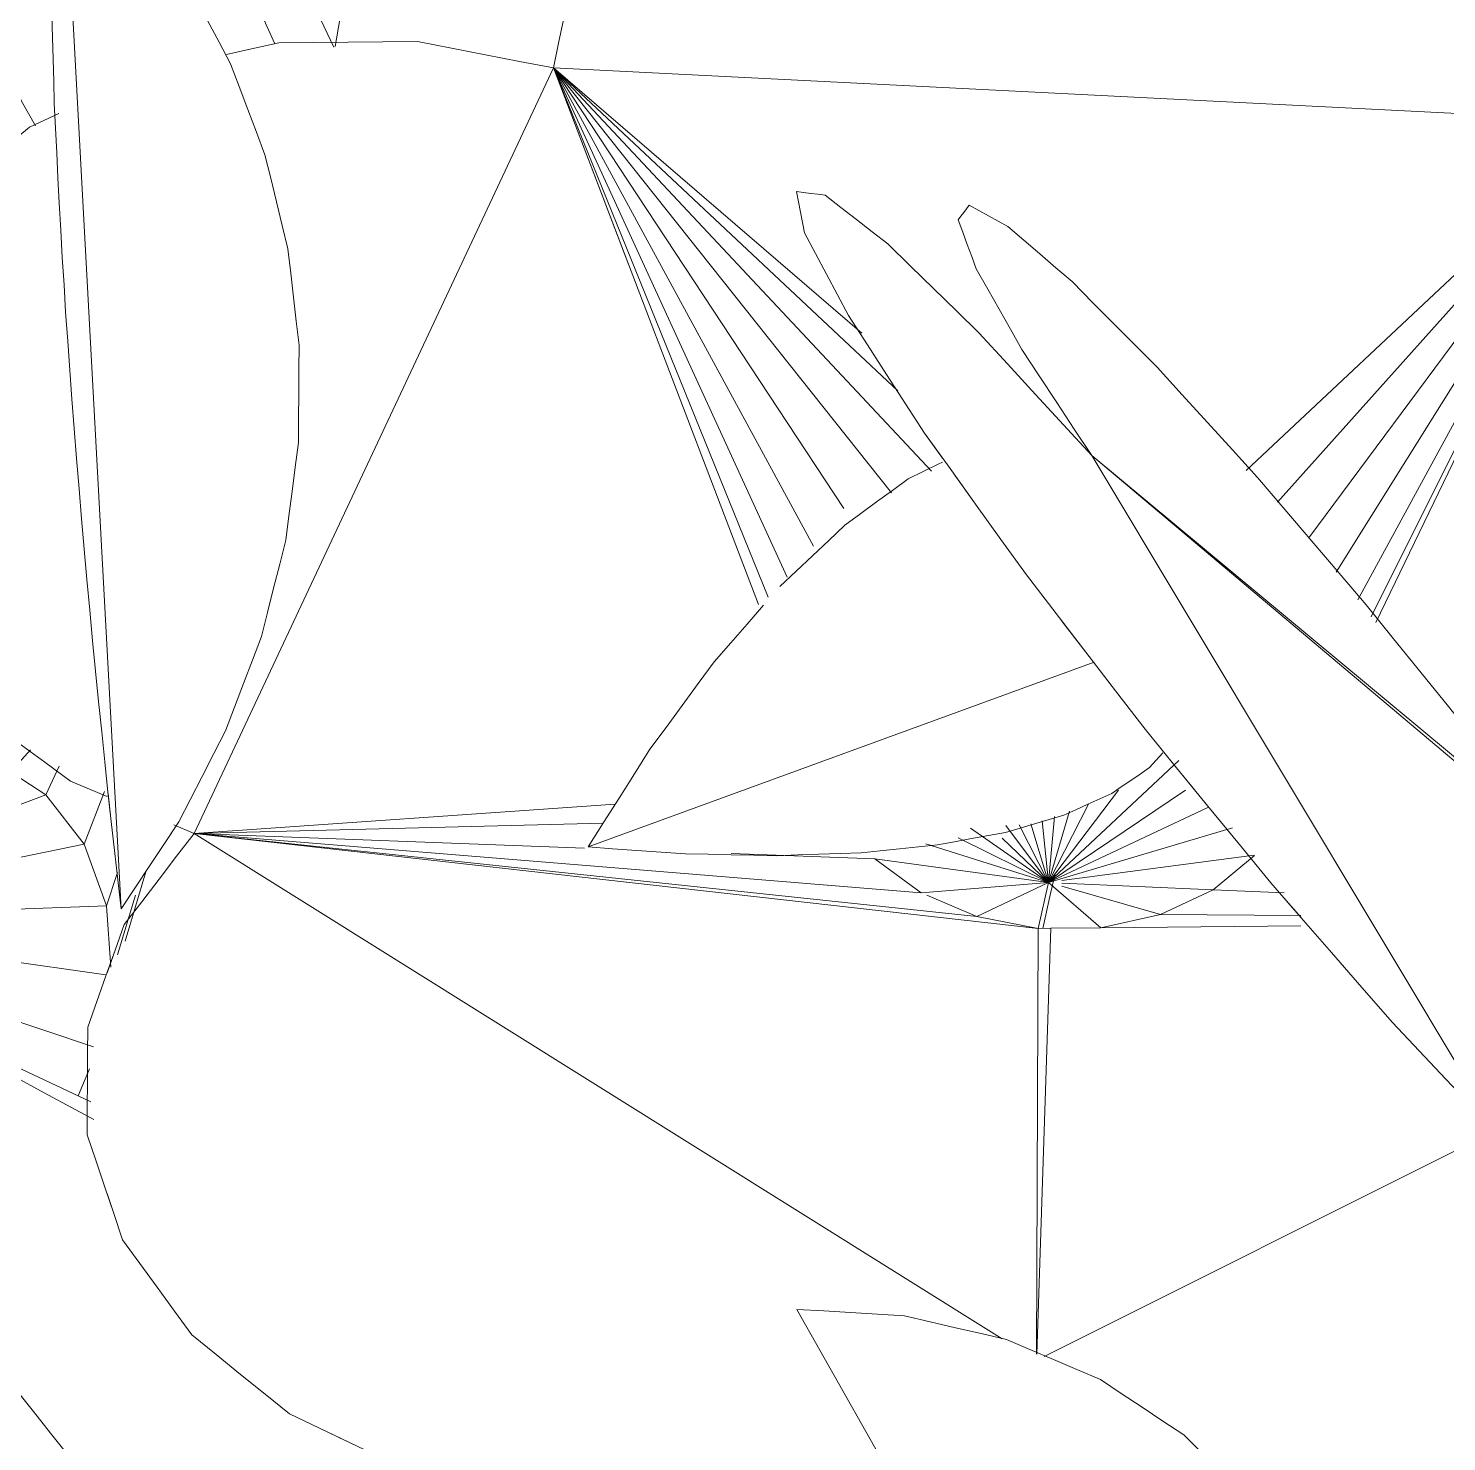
# Model space of a CAD drawing. Header units: metres. Extents: x -18.34 to -13.25, y -25.49 to -16.26.
# Drawn here: x -14.7853 to -14.73569, y -21.29945 to -21.25001 of the extents above; entities that cross this region are included whole.
import ezdxf

# ---------------------------------------------------------------- set-up
doc = ezdxf.new("R2010")
doc.units = ezdxf.units.M
doc.layers.add('Importações nas famílias', color=7, linetype='Continuous', lineweight=5)
doc.layers.add('Vegetação', color=7, linetype='Continuous', lineweight=5)

# ---------------------------------------------------------------- blocks, each defined once
blk = doc.blocks.new('Planta_pergolado_12200 - plantas pergolado_skp_Component_12-V3561-Pavimento 02 - Executivo')
at = {"layer": 'Importações nas famílias', "color": 9}
for p, q in [((0.126205, 0.22989), (0.104455, 0.228609)), ((0.117888, 0.220268), (0.118514, 0.220159))]:
    blk.add_line(p, q, dxfattribs=at)
at = {"layer": 'Importações nas famílias', "color": 9, "flags": 128}
for points in [[(0.104455, 0.228609), (0.105164, 0.227899), (0.105874, 0.22719), (0.106583, 0.22648), (0.107293, 0.22577)], [(0.107293, 0.22577), (0.108102, 0.225177), (0.108911, 0.224584), (0.10972, 0.223991), (0.110529, 0.223398)], [(0.110529, 0.223398), (0.111419, 0.222936), (0.112309, 0.222474), (0.113199, 0.222012), (0.114089, 0.22155)], [(0.114089, 0.22155), (0.115039, 0.221229), (0.115989, 0.220909), (0.116938, 0.220588), (0.117888, 0.220268)]]:
    blk.add_lwpolyline(points, dxfattribs=at)
blk = doc.blocks.new('Planta_pergolado_12200 - plantas pergolado_skp_Component_16-V3564-Pavimento 02 - Executivo')
blk.add_blockref('Planta_pergolado_12200 - plantas pergolado_skp_Component_12-V3561-Pavimento 02 - Executivo', (0, 0))
blk = doc.blocks.new('Planta_pergolado_12200 - plantas pergolado_skp_Component_12-V3569-Pavimento 02 - Executivo')
at = {"layer": 'Importações nas famílias', "color": 9}
blk.add_line((0.143559, 0.203014), (0.151361, 0.218825), dxfattribs=at)
at = {"layer": 'Importações nas famílias', "color": 9, "flags": 128}
for points in [[(0.151361, 0.218825), (0.150512, 0.218409), (0.149662, 0.217993), (0.148813, 0.217577), (0.147964, 0.217161)], [(0.151239, 0.215636), (0.151269, 0.216433), (0.1513, 0.21723), (0.15133, 0.218027), (0.151361, 0.218825)], [(0.147964, 0.217161), (0.147195, 0.216715), (0.146425, 0.216268), (0.145656, 0.215822), (0.144887, 0.215375)], [(0.150979, 0.212656), (0.151044, 0.213401), (0.151109, 0.214146), (0.151174, 0.214891), (0.151239, 0.215636)], [(0.144887, 0.215375), (0.144216, 0.214909), (0.143545, 0.214442), (0.142874, 0.213975)], [(0.142203, 0.213509), (0.141645, 0.213033), (0.141088, 0.212557), (0.140531, 0.212081), (0.139974, 0.211606)], [(0.150584, 0.20992), (0.150683, 0.210604), (0.150781, 0.211288), (0.15088, 0.211972), (0.150979, 0.212656)], [(0.139974, 0.211606), (0.139543, 0.211132), (0.139113, 0.210658), (0.138682, 0.210184), (0.138252, 0.20971)], [(0.150059, 0.207457), (0.15019, 0.208073), (0.150321, 0.208689), (0.150453, 0.209304), (0.150584, 0.20992)], [(0.138252, 0.20971), (0.137959, 0.209249), (0.137665, 0.208789), (0.137578, 0.208652)], [(0.149409, 0.205295), (0.149572, 0.205836), (0.149734, 0.206376), (0.149896, 0.206917), (0.150059, 0.207457)], [(0.148642, 0.203458), (0.148834, 0.203917), (0.149026, 0.204377), (0.149218, 0.204836), (0.149409, 0.205295)], [(0.147767, 0.201966), (0.147985, 0.202339), (0.148204, 0.202712), (0.148423, 0.203085), (0.148642, 0.203458)], [(0.146792, 0.200836), (0.147035, 0.201119), (0.147279, 0.201401), (0.147523, 0.201684), (0.147767, 0.201966)], [(0.14626, 0.200459), (0.146526, 0.200647), (0.146792, 0.200836)]]:
    blk.add_lwpolyline(points, dxfattribs=at)
blk = doc.blocks.new('Planta_pergolado_12200 - plantas pergolado_skp_Component_12-V1620-Pavimento 02 - Executivo')
at = {"layer": 'Importações nas famílias', "color": 9}
blk.add_line((0.119813, 0.239573), (0.155026, 0.233805), dxfattribs=at)
at = {"layer": 'Importações nas famílias', "color": 9, "flags": 128}
for points in [[(0.120571, 0.239679), (0.120381, 0.239652), (0.120192, 0.239626), (0.120002, 0.239599), (0.119813, 0.239573)], [(0.12191, 0.239656), (0.121575, 0.239662), (0.121241, 0.239668), (0.120906, 0.239673), (0.120571, 0.239679)], [(0.1238, 0.239505), (0.123327, 0.239543), (0.122855, 0.239581), (0.122383, 0.239618), (0.12191, 0.239656)], [(0.119813, 0.239573), (0.120367, 0.238967), (0.120921, 0.238361), (0.121476, 0.237755), (0.12203, 0.237149)], [(0.126194, 0.239228), (0.125596, 0.239297), (0.124997, 0.239366), (0.124398, 0.239436), (0.1238, 0.239505)], [(0.129038, 0.238833), (0.128327, 0.238932), (0.127616, 0.23903), (0.126905, 0.239129), (0.126194, 0.239228)], [(0.132265, 0.238328), (0.131458, 0.238454), (0.130652, 0.23858), (0.129845, 0.238707), (0.129038, 0.238833)], [(0.135798, 0.237726), (0.134915, 0.237876), (0.134032, 0.238027), (0.133148, 0.238177), (0.132265, 0.238328)], [(0.139555, 0.23704), (0.138616, 0.237211), (0.137677, 0.237383), (0.136738, 0.237554), (0.135798, 0.237726)], [(0.12203, 0.237149), (0.122643, 0.23662), (0.123256, 0.23609), (0.123868, 0.23556), (0.124481, 0.23503)], [(0.143449, 0.236287), (0.142475, 0.236475), (0.141502, 0.236663), (0.140529, 0.236852), (0.139555, 0.23704)], [(0.147386, 0.235484), (0.146402, 0.235685), (0.145417, 0.235885), (0.144433, 0.236086), (0.143449, 0.236287)], [(0.151276, 0.23465), (0.150303, 0.234859), (0.149331, 0.235067), (0.148358, 0.235276), (0.147386, 0.235484)], [(0.124481, 0.23503), (0.125146, 0.234582), (0.125811, 0.234134), (0.126475, 0.233686), (0.12714, 0.233239)], [(0.155026, 0.233805), (0.154088, 0.234017), (0.153151, 0.234228), (0.152213, 0.234439), (0.151276, 0.23465)], [(0.151993, 0.232242), (0.152751, 0.232633), (0.153509, 0.233024), (0.154268, 0.233415), (0.155026, 0.233805)], [(0.12714, 0.233239), (0.127849, 0.232878), (0.128558, 0.232516), (0.129267, 0.232155), (0.129976, 0.231794)], [(0.148861, 0.231037), (0.149644, 0.231338), (0.150427, 0.23164), (0.15121, 0.231941), (0.151993, 0.232242)], [(0.129976, 0.231794), (0.130721, 0.231524), (0.131467, 0.231254), (0.132212, 0.230984), (0.132958, 0.230714)], [(0.145666, 0.230204), (0.146465, 0.230413), (0.147264, 0.230621), (0.148063, 0.230829), (0.148861, 0.231037)], [(0.132958, 0.230714), (0.133732, 0.230538), (0.134505, 0.230361), (0.135279, 0.230185), (0.136053, 0.230009)], [(0.136053, 0.230009), (0.136846, 0.229929), (0.137639, 0.229848), (0.138432, 0.229768), (0.139226, 0.229687)], [(0.142442, 0.229753), (0.143248, 0.229866), (0.144054, 0.229979), (0.14486, 0.230091), (0.145666, 0.230204)], [(0.139226, 0.229687), (0.14003, 0.229704), (0.140834, 0.22972), (0.141638, 0.229736), (0.142442, 0.229753)]]:
    blk.add_lwpolyline(points, dxfattribs=at)
blk = doc.blocks.new('Planta_pergolado_12200 - plantas pergolado_skp_Component_12-V1621-Pavimento 02 - Executivo')
at = {"layer": 'Importações nas famílias', "color": 9}
blk.add_line((0.193508, 0.190394), (0.165672, 0.210402), dxfattribs=at)
at = {"layer": 'Importações nas famílias', "color": 9, "flags": 128}
for points in [[(0.165672, 0.210402), (0.16563, 0.209519), (0.165589, 0.208636), (0.165547, 0.207753), (0.165506, 0.20687)], [(0.165506, 0.20687), (0.165607, 0.20602), (0.165709, 0.205169), (0.165811, 0.204318), (0.165912, 0.203467)], [(0.165912, 0.203467), (0.166155, 0.202668), (0.166397, 0.201869), (0.166639, 0.20107), (0.166882, 0.200271)], [(0.166882, 0.200271), (0.167259, 0.199543), (0.167637, 0.198815), (0.168014, 0.198086), (0.168391, 0.197358)], [(0.168391, 0.197358), (0.168895, 0.196718), (0.169399, 0.196077), (0.169902, 0.195436), (0.170406, 0.194796)], [(0.170406, 0.194796), (0.171024, 0.194258), (0.171642, 0.19372), (0.17226, 0.193182), (0.172878, 0.192645)], [(0.172878, 0.192645), (0.173596, 0.192222), (0.174314, 0.1918), (0.175032, 0.191377), (0.17575, 0.190955)], [(0.17575, 0.190955), (0.17655, 0.190658), (0.177351, 0.190361), (0.178152, 0.190063), (0.178953, 0.189766)], [(0.189778, 0.189424), (0.19071, 0.189667), (0.191643, 0.189909), (0.192575, 0.190151), (0.193508, 0.190394)], [(0.178953, 0.189766), (0.179818, 0.189601), (0.180684, 0.189437), (0.181549, 0.189272), (0.182414, 0.189107)], [(0.182414, 0.189107), (0.183323, 0.189078), (0.184232, 0.189049), (0.185141, 0.189021), (0.186051, 0.188992)], [(0.186051, 0.188992), (0.186982, 0.1891), (0.187914, 0.189208), (0.188846, 0.189316), (0.189778, 0.189424)]]:
    blk.add_lwpolyline(points, dxfattribs=at)
blk = doc.blocks.new('Planta_pergolado_12200 - plantas pergolado_skp_Component_17-V3570-Pavimento 02 - Executivo')
at = {"layer": 'Importações nas famílias', "color": 9}
for p, q in [((0.12936, 0.238654), (0.129911, 0.239556)), ((0.152107, 0.232394), (0.152317, 0.2317)), ((0.126129, 0.222713), (0.152317, 0.2317)), ((0.149874, 0.218097), (0.152317, 0.2317)), ((0.150534, 0.218406), (0.152317, 0.2317)), ((0.151411, 0.218942), (0.152317, 0.2317)), ((0.151675, 0.207822), (0.152317, 0.2317)), ((0.152317, 0.2317), (0.152249, 0.205924)), ((0.165908, 0.203609), (0.152317, 0.2317)), ((0.152317, 0.2317), (0.15242, 0.203888)), ((0.126129, 0.222713), (0.12411, 0.187879)), ((0.126129, 0.222713), (0.13944, 0.211704)), ((0.126129, 0.222713), (0.140775, 0.212553)), ((0.126129, 0.222713), (0.141878, 0.213306)), ((0.126129, 0.222713), (0.142596, 0.213854)), ((0.126129, 0.222713), (0.14287, 0.214144)), ((0.126129, 0.222713), (0.13228, 0.21956)), ((0.133666, 0.211736), (0.126129, 0.222713)), ((0.126129, 0.222713), (0.135417, 0.21036)), ((0.126129, 0.222713), (0.13791, 0.208976)), ((0.126129, 0.222713), (0.138762, 0.210205)), ((0.150738, 0.209453), (0.151071, 0.21415)), ((0.150887, 0.203713), (0.150738, 0.209453)), ((0.150738, 0.209453), (0.151675, 0.207822)), ((0.150887, 0.203713), (0.150068, 0.207845)), ((0.150887, 0.203713), (0.151675, 0.207822)), ((0.151733, 0.207629), (0.152249, 0.205924)), ((0.149757, 0.20681), (0.150887, 0.203713)), ((0.150887, 0.203713), (0.149392, 0.206445)), ((0.150887, 0.203713), (0.152249, 0.205924)), ((0.152249, 0.205924), (0.15242, 0.203888)), ((0.14919, 0.205305), (0.150887, 0.203713)), ((0.149606, 0.20538), (0.150887, 0.203713)), ((0.150887, 0.203713), (0.149115, 0.204879)), ((0.149046, 0.204493), (0.150887, 0.203713)), ((0.150887, 0.203713), (0.148908, 0.204138)), ((0.150887, 0.203713), (0.15242, 0.203888)), ((0.15242, 0.203888), (0.152371, 0.203479)), ((0.15242, 0.203888), (0.166278, 0.202441)), ((0.150887, 0.203713), (0.146454, 0.199901)), ((0.150887, 0.203713), (0.147401, 0.199579)), ((0.150887, 0.203713), (0.147638, 0.201761)), ((0.150887, 0.203713), (0.147888, 0.198791)), ((0.148203, 0.202696), (0.150887, 0.203713)), ((0.150887, 0.203713), (0.148462, 0.197918)), ((0.150887, 0.203713), (0.14849, 0.20329)), ((0.150887, 0.203713), (0.148718, 0.203752)), ((0.150887, 0.203713), (0.152178, 0.201853)), ((0.152371, 0.203479), (0.152178, 0.201853)), ((0.152371, 0.203479), (0.15218, 0.201853)), ((0.166279, 0.202434), (0.152371, 0.203479)), ((0.150782, 0.203285), (0.149272, 0.197117)), ((0.150859, 0.203277), (0.150543, 0.198329)), ((0.150964, 0.203266), (0.151538, 0.199957)), ((0.157373, 0.188265), (0.166332, 0.202182)), ((0.152178, 0.201853), (0.151411, 0.195354)), ((0.152178, 0.201853), (0.151538, 0.199957)), ((0.151538, 0.199957), (0.150543, 0.198329)), ((0.151538, 0.199957), (0.151076, 0.19539)), ((0.136781, 0.198737), (0.12411, 0.187879)), ((0.150543, 0.198329), (0.149286, 0.197104)), ((0.150543, 0.198329), (0.150393, 0.19601)), ((0.137702, 0.197605), (0.12411, 0.187879)), ((0.12411, 0.187879), (0.138746, 0.196464)), ((0.12411, 0.187879), (0.139775, 0.195444)), ((0.140593, 0.194643), (0.12411, 0.187879)), ((0.141099, 0.194148), (0.12411, 0.187879)), ((0.12411, 0.187879), (0.141269, 0.193981))]:
    blk.add_line(p, q, dxfattribs=at)
at = {"layer": 'Importações nas famílias', "color": 9, "flags": 128}
for points in [[(0.129911, 0.239556), (0.13062, 0.240248), (0.13133, 0.24094), (0.13204, 0.241631), (0.13275, 0.242323)], [(0.148966, 0.239525), (0.149486, 0.238621), (0.150006, 0.237717), (0.150525, 0.236813), (0.151045, 0.235909)], [(0.151045, 0.235909), (0.151363, 0.234857), (0.15142, 0.234666)], [(0.155527, 0.233655), (0.156395, 0.233861), (0.157263, 0.234067), (0.158131, 0.234273), (0.159, 0.234479)], [(0.159, 0.234479), (0.159875, 0.234388), (0.16075, 0.234298), (0.161625, 0.234207), (0.1625, 0.234116)], [(0.1625, 0.234116), (0.163322, 0.233735), (0.164145, 0.233353), (0.164967, 0.232972), (0.165789, 0.232591)], [(0.152317, 0.2317), (0.15312, 0.232189), (0.153922, 0.232677), (0.154724, 0.233166), (0.155527, 0.233655)], [(0.126287, 0.231742), (0.126642, 0.232793), (0.126848, 0.233404)], [(0.165789, 0.232591), (0.166503, 0.231945), (0.167216, 0.231299), (0.16793, 0.230653), (0.168643, 0.230007)], [(0.125749, 0.227229), (0.125883, 0.228357), (0.126018, 0.229485), (0.126152, 0.230614), (0.126287, 0.231742)], [(0.168643, 0.230007), (0.169199, 0.22914), (0.169755, 0.228274), (0.170311, 0.227407), (0.170867, 0.226541)], [(0.126129, 0.222713), (0.126034, 0.223842), (0.125939, 0.224971), (0.125844, 0.2261), (0.125749, 0.227229)], [(0.170867, 0.226541), (0.171228, 0.225513), (0.171589, 0.224485), (0.171949, 0.223457), (0.17231, 0.222429)], [(0.122616, 0.222362), (0.123494, 0.22245), (0.124373, 0.222538), (0.125251, 0.222626), (0.126129, 0.222713)]]:
    blk.add_lwpolyline(points, dxfattribs=at)
blk = doc.blocks.new('Planta_pergolado_12200 - plantas pergolado_skp_Component_16-V3571-Pavimento 02 - Executivo')
for name in ['Planta_pergolado_12200 - plantas pergolado_skp_Component_17-V3570-Pavimento 02 - Executivo', 'Planta_pergolado_12200 - plantas pergolado_skp_Component_12-V1620-Pavimento 02 - Executivo', 'Planta_pergolado_12200 - plantas pergolado_skp_Component_12-V3569-Pavimento 02 - Executivo', 'Planta_pergolado_12200 - plantas pergolado_skp_Component_12-V1621-Pavimento 02 - Executivo']:
    blk.add_blockref(name, (0, 0))
blk = doc.blocks.new('Planta_pergolado_12200 - plantas pergolado_skp_Component_12-V46-Pavimento 02 - Executivo')
at = {"layer": 'Importações nas famílias', "color": 9, "flags": 128}
for points in [[(0.153151, 0.234228), (0.152213, 0.234439), (0.151323, 0.23464)], [(0.152132, 0.232314), (0.152751, 0.232633), (0.153509, 0.233024)]]:
    blk.add_lwpolyline(points, dxfattribs=at)
blk = doc.blocks.new('Planta_pergolado_12200 - plantas pergolado_skp_Component_17-V3576-Pavimento 02 - Executivo')
at = {"layer": 'Importações nas famílias', "color": 9, "flags": 128}
for points in [[(0.129911, 0.239556), (0.13062, 0.240248), (0.131123, 0.240737)], [(0.148966, 0.239525), (0.149486, 0.238621), (0.150006, 0.237717), (0.150525, 0.236813), (0.151045, 0.235909)], [(0.151045, 0.235909), (0.151363, 0.234857), (0.15142, 0.234666)], [(0.157263, 0.234067), (0.158131, 0.234273), (0.159, 0.234479)], [(0.159, 0.234479), (0.159875, 0.234388), (0.16075, 0.234298), (0.161625, 0.234207), (0.1625, 0.234116)], [(0.1625, 0.234116), (0.163322, 0.233735), (0.164145, 0.233353)], [(0.154492, 0.233025), (0.154724, 0.233166), (0.155527, 0.233655)], [(0.155527, 0.233655), (0.156395, 0.233861), (0.157161, 0.234043)], [(0.16434, 0.233263), (0.164967, 0.232972), (0.165789, 0.232591)], [(0.165789, 0.232591), (0.166503, 0.231945), (0.167216, 0.231299), (0.16793, 0.230653), (0.168643, 0.230007)], [(0.168643, 0.230007), (0.169199, 0.22914), (0.169755, 0.228274), (0.170311, 0.227407), (0.170867, 0.226541)], [(0.125749, 0.227229), (0.125883, 0.228357), (0.126018, 0.229485)], [(0.125939, 0.224971), (0.125844, 0.2261), (0.125749, 0.227229)], [(0.170867, 0.226541), (0.171228, 0.225513), (0.171542, 0.224617)]]:
    blk.add_lwpolyline(points, dxfattribs=at)
blk = doc.blocks.new('Planta_pergolado_12200 - plantas pergolado_skp_Component_16-V3577-Pavimento 02 - Executivo')
for name in ['Planta_pergolado_12200 - plantas pergolado_skp_Component_17-V3576-Pavimento 02 - Executivo', 'Planta_pergolado_12200 - plantas pergolado_skp_Component_12-V46-Pavimento 02 - Executivo']:
    blk.add_blockref(name, (0, 0))
blk = doc.blocks.new('Planta_pergolado_12200 - plantas pergolado_skp_Component_17-V3594-Pavimento 02 - Executivo')
at = {"layer": 'Importações nas famílias', "color": 9}
for p, q in [((0.187775, 0.130817), (0.19225, 0.152901)), ((0.187979, 0.131085), (0.19225, 0.152901)), ((0.19225, 0.152901), (0.19508, 0.13239))]:
    blk.add_line(p, q, dxfattribs=at)
at = {"layer": 'Importações nas famílias', "color": 9, "flags": 128}
for points in [[(0.193418, 0.162558), (0.193548, 0.162694), (0.193677, 0.16283), (0.193806, 0.162967), (0.193936, 0.163103)], [(0.193936, 0.163103), (0.194064, 0.16286), (0.194192, 0.162617), (0.194319, 0.162374), (0.194447, 0.162131)], [(0.192938, 0.160543), (0.193058, 0.161047), (0.193178, 0.16155), (0.193298, 0.162054), (0.193418, 0.162558)], [(0.194447, 0.162131), (0.194563, 0.16153), (0.194678, 0.160928), (0.194793, 0.160327), (0.194909, 0.159725)], [(0.192537, 0.157229), (0.192638, 0.158058), (0.192738, 0.158886), (0.192838, 0.159714), (0.192938, 0.160543)], [(0.190208, 0.158935), (0.190319, 0.159201), (0.19043, 0.159466), (0.190541, 0.159732), (0.190652, 0.159998)], [(0.190652, 0.159998), (0.190766, 0.159968), (0.19088, 0.159938), (0.190994, 0.159909), (0.191108, 0.159879)], [(0.191108, 0.159879), (0.191218, 0.159555), (0.191327, 0.159232), (0.191437, 0.158909), (0.191546, 0.158585)], [(0.194909, 0.159725), (0.195002, 0.158817), (0.195095, 0.157908), (0.195188, 0.157), (0.195281, 0.156091)], [(0.189806, 0.156761), (0.189907, 0.157305), (0.190007, 0.157848), (0.190107, 0.158391), (0.190208, 0.158935)], [(0.191546, 0.158585), (0.191643, 0.15799), (0.191741, 0.157395), (0.191838, 0.1568), (0.191935, 0.156205)], [(0.19225, 0.152901), (0.192322, 0.153983), (0.192393, 0.155065), (0.192465, 0.156147), (0.192537, 0.157229)], [(0.189475, 0.153626), (0.189558, 0.15441), (0.189641, 0.155194), (0.189724, 0.155977), (0.189806, 0.156761)], [(0.191935, 0.156205), (0.192014, 0.155379), (0.192092, 0.154553), (0.192171, 0.153727), (0.19225, 0.152901)], [(0.195281, 0.156091), (0.195343, 0.154953), (0.195406, 0.153815), (0.195469, 0.152678), (0.195531, 0.15154)], [(0.189237, 0.149742), (0.189296, 0.150713), (0.189356, 0.151684), (0.189416, 0.152655), (0.189475, 0.153626)], [(0.195531, 0.15154), (0.195558, 0.150269), (0.195585, 0.148999), (0.195612, 0.147729), (0.195639, 0.146459)], [(0.189107, 0.145375), (0.189139, 0.146467), (0.189172, 0.147559), (0.189204, 0.14865), (0.189237, 0.149742)], [(0.195639, 0.146459), (0.195628, 0.145165), (0.195617, 0.143872), (0.195606, 0.142578), (0.195596, 0.141284)], [(0.189095, 0.140822), (0.189098, 0.14196), (0.189101, 0.143098), (0.189104, 0.144237), (0.189107, 0.145375)], [(0.195596, 0.141284), (0.195548, 0.140077), (0.1955, 0.13887), (0.195452, 0.137664), (0.195403, 0.136457)], [(0.195403, 0.136457), (0.195323, 0.13544), (0.195242, 0.134423), (0.195161, 0.133406), (0.19508, 0.13239)]]:
    blk.add_lwpolyline(points, dxfattribs=at)
blk = doc.blocks.new('Planta_pergolado_12200 - plantas pergolado_skp_Component_16-V3595-Pavimento 02 - Executivo')
blk.add_blockref('Planta_pergolado_12200 - plantas pergolado_skp_Component_17-V3594-Pavimento 02 - Executivo', (0, 0))
blk = doc.blocks.new('Planta_pergolado_12200 - plantas pergolado_skp_Component_17-V3602-Pavimento 02 - Executivo')
at = {"layer": 'Importações nas famílias', "color": 9}
for p, q in [((0.193806, 0.162967), (0.193936, 0.163103)), ((0.193936, 0.163103), (0.194064, 0.16286)), ((0.194447, 0.162131), (0.194563, 0.16153)), ((0.195281, 0.156091), (0.195325, 0.15529)), ((0.195531, 0.15154), (0.195558, 0.150269)), ((0.195612, 0.147729), (0.195639, 0.146459)), ((0.195639, 0.146459), (0.195628, 0.145165)), ((0.195627, 0.144969), (0.195622, 0.144406)), ((0.195578, 0.140855), (0.195548, 0.140095))]:
    blk.add_line(p, q, dxfattribs=at)
at = {"layer": 'Importações nas famílias', "color": 9, "flags": 128}
for points in [[(0.194678, 0.160928), (0.194793, 0.160327), (0.194909, 0.159725)], [(0.194909, 0.159725), (0.195002, 0.158817), (0.195095, 0.157908), (0.195188, 0.157), (0.195281, 0.156091)], [(0.195355, 0.154741), (0.195406, 0.153815), (0.195469, 0.152678), (0.195531, 0.15154)], [(0.195564, 0.15002), (0.195585, 0.148999), (0.195608, 0.147912)], [(0.195617, 0.143872), (0.195606, 0.142578), (0.195596, 0.141284)], [(0.195548, 0.140077), (0.1955, 0.13887), (0.195452, 0.137664), (0.195403, 0.136457)], [(0.195403, 0.136457), (0.195323, 0.13544), (0.195242, 0.134423)]]:
    blk.add_lwpolyline(points, dxfattribs=at)
blk = doc.blocks.new('Planta_pergolado_12200 - plantas pergolado_skp_Component_16-V3603-Pavimento 02 - Executivo')
blk.add_blockref('Planta_pergolado_12200 - plantas pergolado_skp_Component_17-V3602-Pavimento 02 - Executivo', (0, 0))
blk = doc.blocks.new('Planta_pergolado_12200 - plantas pergolado_skp_-V3609-Pavimento 02 - Executivo')
for name in ['Planta_pergolado_12200 - plantas pergolado_skp_Component_16-V3595-Pavimento 02 - Executivo', 'Planta_pergolado_12200 - plantas pergolado_skp_Component_16-V3603-Pavimento 02 - Executivo']:
    blk.add_blockref(name, (0, 0))
blk = doc.blocks.new('Planta_pergolado_12200 - plantas pergolado_skp_-V3610-Pavimento 02 - Executivo')
for name in ['Planta_pergolado_12200 - plantas pergolado_skp_Component_16-V3571-Pavimento 02 - Executivo', 'Planta_pergolado_12200 - plantas pergolado_skp_Component_16-V3577-Pavimento 02 - Executivo', 'Planta_pergolado_12200 - plantas pergolado_skp_Component_16-V3564-Pavimento 02 - Executivo']:
    blk.add_blockref(name, (0, 0))
at = {"xscale": 1.254472261797389, "yscale": 1.254472261797389, "zscale": 1.254472261797389, "rotation": 44.99999999999149}
blk.add_blockref('Planta_pergolado_12200 - plantas pergolado_skp_-V3609-Pavimento 02 - Executivo', (0.101937, -0.102346), dxfattribs=at)
blk = doc.blocks.new('Planta_pergolado_12200 - plantas pergolado_skp_-V3781-Pavimento 02 - Executivo')
at = {"rotation": 89.9999999999999}
blk.add_blockref('Planta_pergolado_12200 - plantas pergolado_skp_-V3610-Pavimento 02 - Executivo', (0.52797, 0.01573), dxfattribs=at)
blk = doc.blocks.new('Planta_pergolado_12200 - plantas pergolado_skp_Component_12-V1876-Pavimento 02 - Executivo')
at = {"layer": 'Importações nas famílias', "color": 9}
for p, q in [((-0.258222, -0.037104), (-0.237944, -0.046629)), ((-0.260112, -0.048027), (-0.260978, -0.047532))]:
    blk.add_line(p, q, dxfattribs=at)
at = {"layer": 'Importações nas famílias', "color": 9, "flags": 128}
for points in [[(-0.25811, -0.039166), (-0.257259, -0.039551), (-0.256408, -0.039936)], [(-0.256408, -0.039936), (-0.255519, -0.04031), (-0.25463, -0.040684), (-0.253742, -0.041058), (-0.252853, -0.041431)], [(-0.252853, -0.041431), (-0.251937, -0.041789), (-0.25102, -0.042147), (-0.250104, -0.042505), (-0.249188, -0.042863)], [(-0.249188, -0.042863), (-0.248255, -0.043202), (-0.247321, -0.04354), (-0.246387, -0.043879), (-0.245454, -0.044217)], [(-0.245454, -0.044217), (-0.244513, -0.044532), (-0.243573, -0.044847), (-0.242632, -0.045162), (-0.241692, -0.045477)], [(-0.241692, -0.045477), (-0.240755, -0.045765), (-0.239818, -0.046053), (-0.238881, -0.046341), (-0.237944, -0.046629)], [(-0.237944, -0.046629), (-0.238798, -0.047085), (-0.239652, -0.047541), (-0.240506, -0.047997), (-0.24136, -0.048452)], [(-0.256435, -0.049403), (-0.257354, -0.049059), (-0.258273, -0.048715), (-0.259193, -0.048371), (-0.260112, -0.048027)], [(-0.24136, -0.048452), (-0.242272, -0.048755), (-0.243183, -0.049057), (-0.244094, -0.04936), (-0.245005, -0.049662)], [(-0.252631, -0.050143), (-0.253582, -0.049958), (-0.254533, -0.049773), (-0.255484, -0.049588), (-0.256435, -0.049403)], [(-0.245005, -0.049662), (-0.245951, -0.049804), (-0.246898, -0.049946), (-0.247845, -0.050088), (-0.248791, -0.05023)], [(-0.248791, -0.05023), (-0.249751, -0.050208), (-0.250711, -0.050186), (-0.251671, -0.050165), (-0.252631, -0.050143)]]:
    blk.add_lwpolyline(points, dxfattribs=at)
blk = doc.blocks.new('Planta_pergolado_12200 - plantas pergolado_skp_Component_16-V3788-Pavimento 02 - Executivo')
at = {"extrusion": (0, 0, -1), "zscale": -1, "rotation": 180}
blk.add_blockref('Planta_pergolado_12200 - plantas pergolado_skp_Component_12-V1876-Pavimento 02 - Executivo', (0, 0), dxfattribs=at)
blk = doc.blocks.new('Planta_pergolado_12200 - plantas pergolado_skp_Component_17-V3819-Pavimento 02 - Executivo')
at = {"layer": 'Importações nas famílias', "color": 9}
for p, q in [((-0.339819, 0.08046), (-0.338975, 0.081315)), ((-0.318842, 0.079828), (-0.328734, 0.046078)), ((-0.293291, 0.065247), (-0.296847, 0.063258)), ((-0.344272, 0.063246), (-0.344477, 0.06457)), ((-0.296468, 0.063047), (-0.293285, 0.06489)), ((-0.294034, 0.063216), (-0.293135, 0.063795)), ((-0.301379, 0.052694), (-0.307393, 0.063285)), ((-0.294034, 0.063216), (-0.296468, 0.063047)), ((-0.292235, 0.060699), (-0.296468, 0.063047)), ((-0.292908, 0.063015), (-0.294034, 0.063216)), ((-0.292621, 0.062026), (-0.294034, 0.063216)), ((-0.301987, 0.054604), (-0.306848, 0.062914)), ((-0.302091, 0.056958), (-0.305127, 0.061736)), ((-0.292009, 0.059921), (-0.296874, 0.061646)), ((-0.301532, 0.059113), (-0.30258, 0.060571)), ((-0.301532, 0.059113), (-0.300638, 0.060482)), ((-0.29184, 0.05934), (-0.297104, 0.06032)), ((-0.302091, 0.056958), (-0.301532, 0.059113)), ((-0.291908, 0.05885), (-0.301532, 0.059113)), ((-0.292753, 0.058221), (-0.302091, 0.056958)), ((-0.291038, 0.057561), (-0.301227, 0.052213)), ((-0.293007, 0.057425), (-0.301987, 0.054604)), ((-0.290711, 0.057205), (-0.298049, 0.051386)), ((-0.301987, 0.054604), (-0.302091, 0.056958)), ((-0.290458, 0.056763), (-0.29439, 0.052166)), ((-0.290164, 0.05625), (-0.292216, 0.052615)), ((-0.289801, 0.055614), (-0.293186, 0.045506)), ((-0.301379, 0.052694), (-0.301987, 0.054604)), ((-0.290668, 0.045071), (-0.289309, 0.054754)), ((-0.288556, 0.053385), (-0.288261, 0.045052)), ((-0.328734, 0.046078), (-0.301379, 0.052694)), ((-0.301227, 0.052213), (-0.301379, 0.052694)), ((-0.301227, 0.052213), (-0.328734, 0.046078)), ((-0.300247, 0.050585), (-0.301227, 0.052213)), ((-0.300747, 0.050373), (-0.301227, 0.052213)), ((-0.286107, 0.045834), (-0.287451, 0.052419)), ((-0.28438, 0.047176), (-0.285574, 0.050345)), ((-0.283481, 0.048551), (-0.28438, 0.047176)), ((-0.28438, 0.047176), (-0.286107, 0.045834)), ((-0.283372, 0.046705), (-0.28438, 0.047176)), ((-0.328734, 0.046078), (-0.325868, 0.043809)), ((-0.293962, 0.045643), (-0.294905, 0.046041)), ((-0.286107, 0.045834), (-0.288261, 0.045052)), ((-0.284265, 0.045119), (-0.286107, 0.045834)), ((-0.288261, 0.045052), (-0.290406, 0.044903)), ((-0.287888, 0.044035), (-0.289972, 0.044665)), ((-0.287095, 0.044664), (-0.288261, 0.045052)), ((-0.287072, 0.04368), (-0.289497, 0.044404))]:
    blk.add_line(p, q, dxfattribs=at)
at = {"layer": 'Importações nas famílias', "color": 9, "flags": 128}
for points in [[(-0.334541, 0.083565), (-0.333244, 0.083796), (-0.331946, 0.084028), (-0.330648, 0.08426), (-0.329351, 0.084491)], [(-0.329351, 0.084491), (-0.327952, 0.084376), (-0.326554, 0.084261), (-0.325156, 0.084146), (-0.323757, 0.084031)], [(-0.323757, 0.084031), (-0.322353, 0.083578), (-0.320949, 0.083124)], [(-0.338975, 0.081315), (-0.337867, 0.081877), (-0.336758, 0.08244), (-0.33565, 0.083002), (-0.334541, 0.083565)], [(-0.342032, 0.058011), (-0.342592, 0.05932), (-0.343152, 0.060628), (-0.343712, 0.061937), (-0.344272, 0.063246)], [(-0.338524, 0.053194), (-0.339401, 0.054398), (-0.340278, 0.055603), (-0.341155, 0.056807), (-0.342032, 0.058011)], [(-0.333989, 0.049124), (-0.335123, 0.050142), (-0.336257, 0.051159), (-0.33739, 0.052177), (-0.338524, 0.053194)], [(-0.328734, 0.046078), (-0.330048, 0.04684), (-0.331362, 0.047601), (-0.332675, 0.048363), (-0.333989, 0.049124)], [(-0.329652, 0.044447), (-0.329324, 0.04503), (-0.328734, 0.046078)]]:
    blk.add_lwpolyline(points, dxfattribs=at)
blk = doc.blocks.new('Planta_pergolado_12200 - plantas pergolado_skp_Component_16-V3820-Pavimento 02 - Executivo')
blk.add_blockref('Planta_pergolado_12200 - plantas pergolado_skp_Component_17-V3819-Pavimento 02 - Executivo', (0, 0))
blk = doc.blocks.new('Planta_pergolado_12200 - plantas pergolado_skp_Component_17-V3829-Pavimento 02 - Executivo')
at = {"layer": 'Importações nas famílias', "color": 9, "flags": 128}
blk.add_lwpolyline([(-0.282806, 0.047711), (-0.283716, 0.048528), (-0.28485, 0.049546), (-0.285984, 0.050563), (-0.287118, 0.051581)], dxfattribs=at)
blk = doc.blocks.new('Planta_pergolado_12200 - plantas pergolado_skp_Component_16-V3830-Pavimento 02 - Executivo')
blk.add_blockref('Planta_pergolado_12200 - plantas pergolado_skp_Component_17-V3829-Pavimento 02 - Executivo', (0, 0))
blk = doc.blocks.new('Planta_pergolado_12200 - plantas pergolado_skp_Component_17-V3836-Pavimento 02 - Executivo')
at = {"layer": 'Importações nas famílias', "color": 9, "flags": 128}
blk.add_lwpolyline([(-0.289047, 0.012299), (-0.287829, 0.012022), (-0.287142, 0.011866)], dxfattribs=at)
blk = doc.blocks.new('Planta_pergolado_12200 - plantas pergolado_skp_Component_16-V3837-Pavimento 02 - Executivo')
blk.add_blockref('Planta_pergolado_12200 - plantas pergolado_skp_Component_17-V3836-Pavimento 02 - Executivo', (0, 0))
blk = doc.blocks.new('Planta_pergolado_12200 - plantas pergolado_skp_-V3838-Pavimento 02 - Executivo')
for name in ['Planta_pergolado_12200 - plantas pergolado_skp_Component_16-V3830-Pavimento 02 - Executivo', 'Planta_pergolado_12200 - plantas pergolado_skp_Component_16-V3820-Pavimento 02 - Executivo', 'Planta_pergolado_12200 - plantas pergolado_skp_Component_16-V3837-Pavimento 02 - Executivo']:
    blk.add_blockref(name, (0, 0))
blk = doc.blocks.new('Planta_pergolado_12200 - plantas pergolado_skp_-V3839-Pavimento 02 - Executivo')
for name in ['Planta_pergolado_12200 - plantas pergolado_skp_Component_16-V3788-Pavimento 02 - Executivo', 'Planta_pergolado_12200 - plantas pergolado_skp_-V3838-Pavimento 02 - Executivo']:
    blk.add_blockref(name, (0, 0))
blk = doc.blocks.new('Planta_pergolado_12200 - plantas pergolado_skp_-V4061-Pavimento 02 - Executivo')
blk.add_blockref('Planta_pergolado_12200 - plantas pergolado_skp_-V3839-Pavimento 02 - Executivo', (0, 0))
blk = doc.blocks.new('Planta_pergolado_12200 - plantas pergolado_skp_Component_12-V2244-Pavimento 02 - Executivo')
at = {"layer": 'Importações nas famílias', "color": 9}
blk.add_line((-0.295112, -0.045599), (-0.291787, -0.052682), dxfattribs=at)
at = {"layer": 'Importações nas famílias', "color": 9, "flags": 128}
for points in [[(-0.311433, -0.042236), (-0.311996, -0.041278), (-0.312558, -0.040321), (-0.313121, -0.039364), (-0.313683, -0.038407)], [(-0.308519, -0.045575), (-0.309248, -0.044741), (-0.309976, -0.043906), (-0.310705, -0.043071), (-0.311433, -0.042236)], [(-0.305009, -0.048347), (-0.305887, -0.047654), (-0.306764, -0.046961), (-0.307642, -0.046268), (-0.308519, -0.045575)], [(-0.295735, -0.045496), (-0.295384, -0.046146), (-0.294795, -0.047234), (-0.294207, -0.048322)], [(-0.300986, -0.050487), (-0.301992, -0.049952), (-0.302998, -0.049417), (-0.304004, -0.048882), (-0.305009, -0.048347)], [(-0.294207, -0.048322), (-0.293602, -0.049412), (-0.292997, -0.050502), (-0.292392, -0.051592), (-0.291787, -0.052682)], [(-0.296544, -0.051943), (-0.297654, -0.051579), (-0.298765, -0.051215), (-0.299876, -0.050851), (-0.300986, -0.050487)], [(-0.291787, -0.052682), (-0.292976, -0.052497), (-0.294165, -0.052312), (-0.295355, -0.052127), (-0.296544, -0.051943)]]:
    blk.add_lwpolyline(points, dxfattribs=at)
blk = doc.blocks.new('Planta_pergolado_12200 - plantas pergolado_skp_Component_16-V4105-Pavimento 02 - Executivo')
at = {"extrusion": (0, 0, -1), "zscale": -1, "rotation": 180}
blk.add_blockref('Planta_pergolado_12200 - plantas pergolado_skp_Component_12-V2244-Pavimento 02 - Executivo', (0, 0), dxfattribs=at)
blk = doc.blocks.new('Planta_pergolado_12200 - plantas pergolado_skp_-V4106-Pavimento 02 - Executivo')
blk.add_blockref('Planta_pergolado_12200 - plantas pergolado_skp_Component_16-V4105-Pavimento 02 - Executivo', (0, 0))
blk = doc.blocks.new('Planta_pergolado_12200 - plantas pergolado_skp_-V4107-Pavimento 02 - Executivo')
blk.add_blockref('Planta_pergolado_12200 - plantas pergolado_skp_-V4106-Pavimento 02 - Executivo', (0, 0))
blk = doc.blocks.new('Planta_pergolado_12200 - plantas pergolado_skp_-V4293-Pavimento 02 - Executivo')
blk.add_blockref('Planta_pergolado_12200 - plantas pergolado_skp_-V4107-Pavimento 02 - Executivo', (0, 0))
blk = doc.blocks.new('Planta_pergolado_12200 - Planta_pergolado_12200-V4294-Pavimento 02 - Executivo')
for name in ['Planta_pergolado_12200 - plantas pergolado_skp_-V4293-Pavimento 02 - Executivo', 'Planta_pergolado_12200 - plantas pergolado_skp_-V4061-Pavimento 02 - Executivo']:
    blk.add_blockref(name, (0, 0))
at = {"extrusion": (0, 0, -1), "xscale": 1.068436298615139, "yscale": 1.068436298615139, "zscale": 1.068436298615139, "rotation": 276.200000000004}
blk.add_blockref('Planta_pergolado_12200 - plantas pergolado_skp_-V3781-Pavimento 02 - Executivo', (0.073046, 0.337289), dxfattribs=at)

msp = doc.modelspace()

# ---------------------------------------------------------------- block references
at = {"layer": 'Vegetação', "color": 9, "rotation": 89.99999999999997}
msp.add_blockref('Planta_pergolado_12200 - Planta_pergolado_12200-V4294-Pavimento 02 - Executivo', (-14.737518, -20.992449), dxfattribs=at)

doc.saveas('drawing.dxf')
